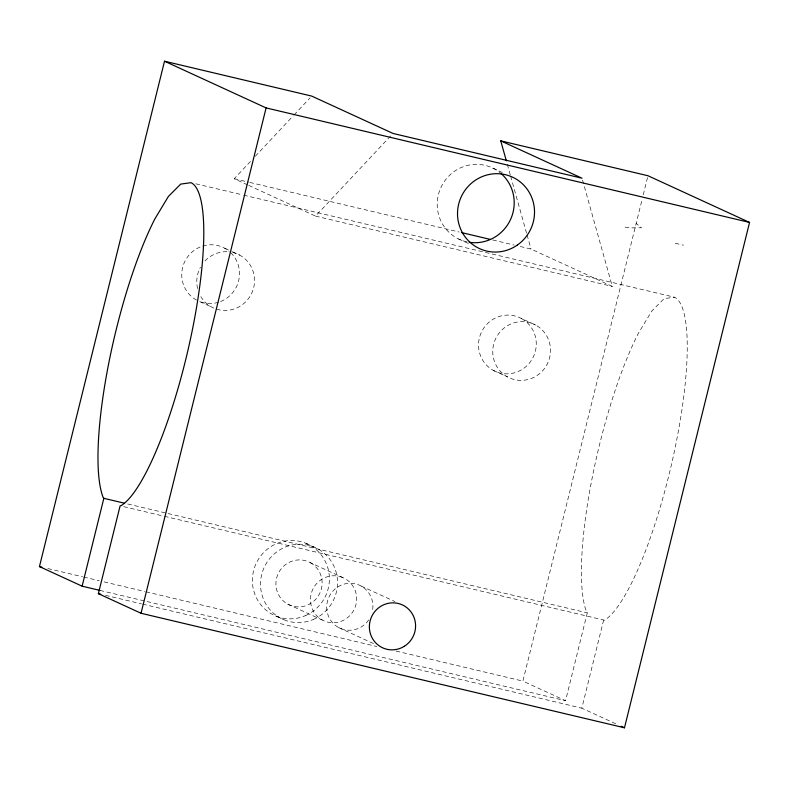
<?xml version="1.0" encoding="UTF-8"?>
<svg xmlns="http://www.w3.org/2000/svg" width="789" height="789" viewBox="0 0 789 789"><rect width="100%" height="100%" fill="white"/><g stroke="black" fill="none" stroke-linecap="round" stroke-linejoin="round"><path stroke-width="0.59" stroke-dasharray="3.94 2.96" d="M164.398 516.292L604.492 620.213A167.268 37.31 -76.7 0 0 673.816 453.981A167.268 37.31 -76.7 0 0 674.477 297.206L664.17 298.617L651.822 310.994L638.291 333.491A167.268 37.31 -76.7 0 0 586.612 611.988L587.292 612.856L565.565 700.711L522.9 681.094L642.059 199.597M643.242 194.824L647.67 176.933M615.736 723.769L581.818 708.177L603.575 620.332M247.588 184.882L234.225 178.738L251.08 160.769M255.291 156.281L293.192 115.855M294.041 114.957L310.047 97.885M248.703 185.395L315.501 216.097L391.314 135.235M625.036 227.124L630.086 227.873L641.536 227.755L636.151 223.455M675.256 243.249L683.491 245.201M234.225 178.738L248.594 182.141M249.788 182.427L459.218 232.035M492.721 239.974L514.26 245.083M520.247 246.503L531.017 249.048L612.294 286.397L582.351 179.389M195.81 183.807L242.479 194.863M243.683 195.149L674.477 297.206M315.501 216.097L612.294 286.397M127.779 503.993L587.292 612.856M123.715 506.656L163.205 516.016M47.823 568.553L82.529 576.779M83.723 577.055L99.286 580.743M104.069 581.878L144.752 591.513M145.955 591.799L376.905 646.516M396.048 651.053L522.9 681.094M100.065 590.428L565.565 700.711M105.548 595.35L141.448 603.851M142.651 604.137L581.818 708.177M492.809 168.096L502.425 172.515M458.596 238.978L469.287 243.9M521.49 318.539A29.518 28.749 -65.3 0 1 522.19 369.4A29.518 28.749 -65.3 0 1 478.528 345.474A29.518 28.749 -65.3 0 1 521.49 318.539L535.711 325.068A29.518 28.749 -65.3 0 1 536.412 375.939A29.518 28.749 -65.3 0 1 492.75 352.012A29.518 28.749 -65.3 0 1 535.711 325.068M493.312 370.406L507.534 376.935M224.707 248.229L231.147 251.188M232.222 251.681L239.738 255.133M199.745 301.576L211.56 307M305.954 543.315L314.081 547.053M310.284 562.656A23.611 22.999 -65.3 0 1 310.846 603.348A23.611 22.999 -65.3 0 1 275.913 584.205A23.611 22.999 -65.3 0 1 310.284 562.656L344.813 578.524A23.611 22.999 -65.5 0 1 345.385 619.227A23.611 22.999 -65.5 0 1 310.442 600.074A23.611 22.999 -65.5 0 1 344.813 578.524M361.086 586.01L394.993 601.593M287.738 604.147L322.277 620.026M338.54 627.502L373.542 643.587M275.815 616.022L283.941 619.76M507.327 164.388L510.286 174.971M510.621 176.144L526.736 233.761M527.072 234.935L531.017 249.048M368.7 619.907A23.611 22.999 -65.1 0 1 330.177 619.543A23.611 22.999 -65.1 0 1 346.282 583.604A23.611 22.999 -65.1 0 1 372.211 612.057M202.753 246.05A29.518 28.749 -65.3 0 1 229.155 251.257M230.753 252.687A29.518 28.749 -65.3 0 1 219.51 301.931M218.484 302.266A29.518 28.749 -65.3 0 1 199.439 301.477M196.53 300.096A29.518 28.749 -65.3 0 1 181.874 271.86A29.518 28.749 -65.3 0 1 201.728 246.395M232.735 252.441A29.518 28.749 -65.3 0 1 248.811 298.153A29.518 28.749 -65.3 0 1 200.84 296.625M197.585 288.587A29.518 28.749 -65.3 0 1 200.436 267.254M204.943 261.011A29.518 28.749 -65.3 0 1 230.625 252.026M467.019 241.878A39.361 38.326 -65.3 0 1 441.455 186.332A39.361 38.326 -65.3 0 1 501.153 173.619M313.42 619.434A39.361 38.326 -65.3 0 0 322.74 552.063A39.361 38.326 -65.3 0 0 260.883 578.712A39.361 38.326 -65.3 0 0 313.42 619.434M305.294 615.706A39.361 38.326 -65.3 0 0 314.614 548.335A39.361 38.326 -65.3 0 0 252.756 574.974A39.361 38.326 -65.3 0 0 305.294 615.706"/><path stroke-width="1.18" d="M100.065 590.428L82.115 586.178L39.45 566.571L164.516 61.217L311.724 96.09L393.001 133.44L582.016 178.215L500.749 140.866L506.341 160.857M82.115 586.178L103.842 498.323L103.172 497.464A167.268 37.31 -76.7 0 1 154.841 218.957L168.382 196.471L180.72 184.093L191.027 182.673A167.268 37.31 -76.7 0 1 190.366 339.448A167.268 37.31 -76.7 0 1 121.042 505.68L120.125 505.808L98.369 593.653L141.034 613.26L624.484 727.783L749.55 222.429L647.966 175.74L500.749 140.866M141.034 613.26L266.1 107.906L164.516 61.217M266.1 107.906L749.55 222.429M461.604 232.607L490.334 239.412M103.842 498.323L124.189 503.145M39.45 566.571L41.847 567.133M98.369 593.653L100.765 594.216M621.209 726.274L624.484 727.783M501.153 173.619A39.361 38.326 -65.3 0 1 510.444 219.717A39.361 38.326 -65.3 0 1 469.199 242.282M404.303 646.299A23.611 22.999 -65.3 0 0 403.751 605.607A23.611 22.999 -65.3 0 0 369.37 627.156A23.611 22.999 -65.3 0 0 404.303 646.299M517.347 245.054A39.361 38.326 -65.3 0 0 513.126 177.426A39.361 38.326 -65.3 0 0 457.59 216.137A39.361 38.326 -65.3 0 0 517.347 245.054"/></g></svg>
